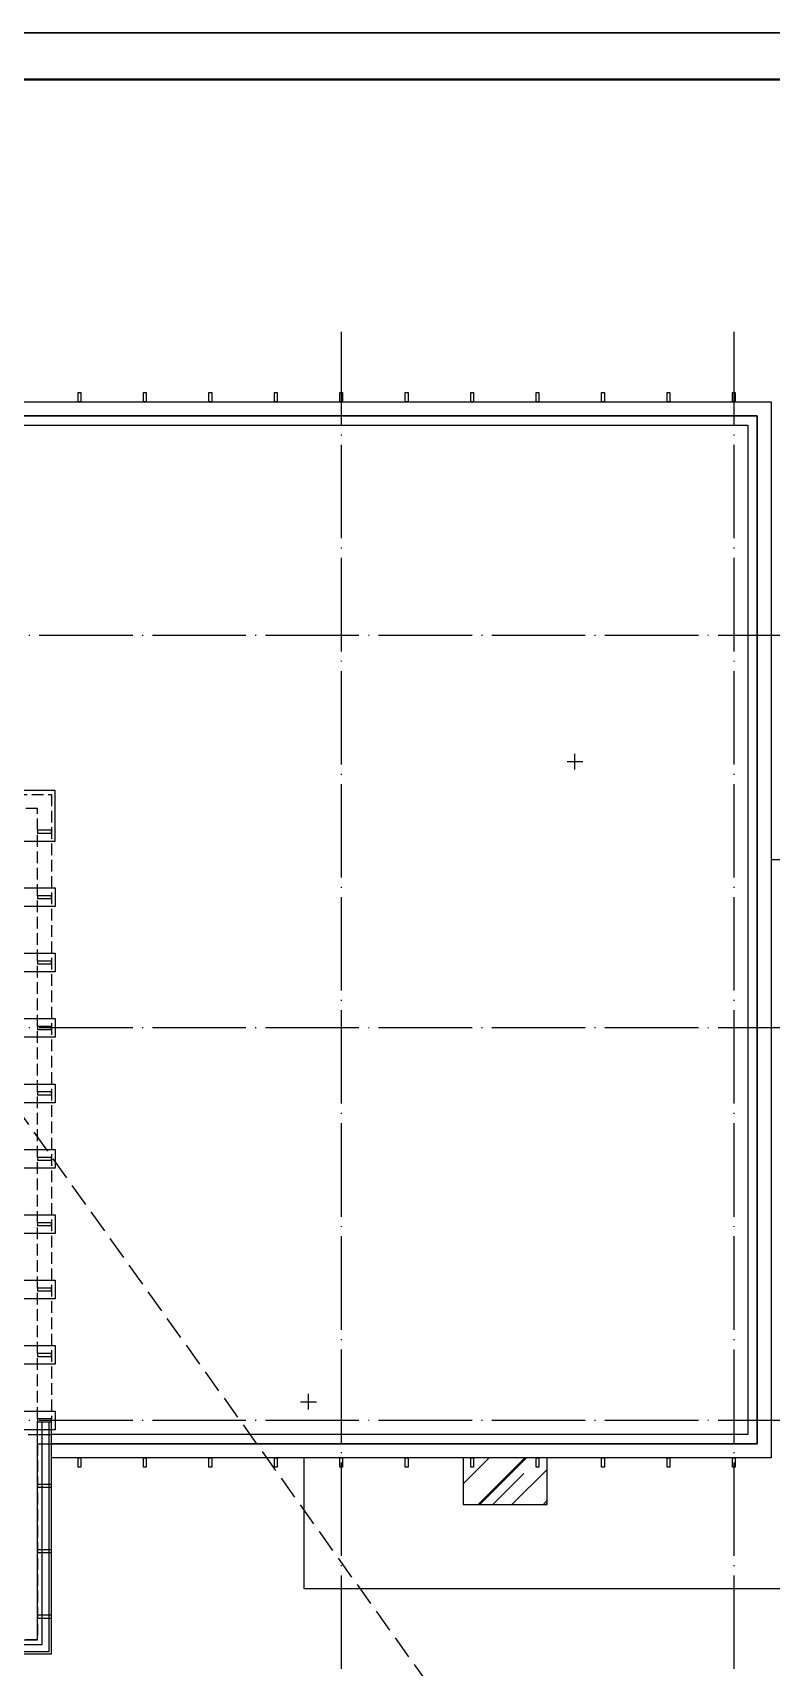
# Model space of a CAD drawing. Extents: x -292644 to 261407, y -12902 to 435090.
# Drawn here: x 138757 to 154557, y 249115 to 284103 of the extents above; entities that cross this region are included whole.
import ezdxf
from ezdxf.xclip import XClip

# ---------------------------------------------------------------- set-up
doc = ezdxf.new("R2010")
doc.units = 0
doc.header["$LTSCALE"] = 1000
doc.header["$MEASUREMENT"] = 0
for name, pattern in [('104-10 轴网$0$DOTE', [2.42, 2, -0.2, 0.02, -0.2]), ('8#楼幕墙$0$DASH', [0.35, 0.25, -0.1]), ('X-104 8#10#平面_t3$0$109-34 轴网$0$L1$0$$AUDIT_BAD_LTYPE1', [0]), ('X-104 8#10#平面_t3$0$DASH', [0.35, 0.25, -0.1])]:
    doc.linetypes.add(name, pattern=pattern)
doc.layers.get('0').update_dxf_attribs({"linetype": 'CONTINUOUS'})
doc.layers.get('Defpoints').update_dxf_attribs({"linetype": 'CONTINUOUS'})
for name, color, linetype in [('104-10 轴网$0$A_AXIS-轴线', 36, '104-10 轴网$0$DOTE'), ('8#楼幕墙$0$A-C_玻璃幕墙', 140, 'CONTINUOUS'), ('8#楼幕墙$0$A-O_屋面', 201, 'CONTINUOUS'), ('8#楼幕墙$0$A-TECH_结构', 21, 'CONTINUOUS'), ('X-104 8#10#平面_t3$0$01-标注_尺寸', 124, 'CONTINUOUS'), ('X-104 8#10#平面_t3$0$A-C_玻璃幕墙', 140, 'CONTINUOUS'), ('X-104 8#10#平面_t3$0$A-O_分水线', 127, 'CONTINUOUS'), ('X-104 8#10#平面_t3$0$A-O_屋面', 201, 'CONTINUOUS'), ('X-104 8#10#平面_t3$0$A-O_散水', 134, 'CONTINUOUS'), ('X-104 8#10#平面_t3$0$A-SUR_看线', 231, 'CONTINUOUS'), ('X-104 8#10#平面_t3$0$A-TECH_结构', 21, 'CONTINUOUS'), ('X-104 8#10#平面_t3$0$EH_玻璃', 156, 'CONTINUOUS')]:
    doc.layers.add(name, color=color, linetype=linetype)
doc.layers.add('8#楼幕墙$0$04-不打印_辅助线', color=165, linetype='CONTINUOUS', plot=False)
doc.layers.add('X-104 8#10#平面_t3$0$04-不打印_辅助线', color=165, linetype='CONTINUOUS', plot=False)
doc.layers.get('X-104 8#10#平面_t3$0$01-标注_尺寸').off()
doc.layers.get('X-104 8#10#平面_t3$0$A-O_分水线').off()

# ---------------------------------------------------------------- blocks, each defined once
blk = doc.blocks.new('104-10 轴网')
at = {"layer": '104-10 轴网$0$A_AXIS-轴线', "linetype": '104-10 轴网$0$DOTE'}
for p, q in [((154030, 40100), (154030, -6500)), ((162430, 40100), (162430, -6500)), ((168930, 33600), (113930, 33600)), ((168930, 25200), (113930, 25200)), ((168930, 16800), (113930, 16800))]:
    blk.add_line(p, q, dxfattribs=at)
at = {"layer": 'Defpoints'}
blk.add_lwpolyline([(104380, 45500), (178480, 45500), (178480, -11900), (104380, -11900)], close=True, dxfattribs=at)
blk = doc.blocks.new('图框-A1')
for points, const_width in [([(0, 0), (841, 0), (841, 594), (0, 594)], 0.05), ([(766, 584), (25, 584), (25, 10), (766, 10)], 0.5)]:
    blk.add_lwpolyline(points, close=True, dxfattribs=dict(const_width=const_width))
blk = doc.blocks.new('X-104 8#10#平面_t3$0$fdhggh')
at = {"layer": 'X-104 8#10#平面_t3$0$A-TECH_结构', "linetype": 'X-104 8#10#平面_t3$0$109-34 轴网$0$L1$0$$AUDIT_BAD_LTYPE1'}
blk.add_lwpolyline([(27100, 253900), (42500, 253900), (42500, 275900), (24700, 275900), (24700, 274500), (13500, 274500), (13500, 267800), (13500, 267800), (13500, 262850), (8750, 262850), (8750, 265900), (8750, 265900), (8750, 266100), (-3300, 266100), (-3300, 248300), (-1900, 248300), (-1900, 237100), (20100, 237100), (20100, 249700), (27100, 249700)], close=True, dxfattribs=at)
blk = doc.blocks.new('X-104 8#10#平面_t3$0$fdghdgfh')
at = {"layer": 'X-104 8#10#平面_t3$0$EH_玻璃'}
h = blk.add_hatch(dxfattribs=at)
h.set_pattern_fill('AR-RROOF', color=256, scale=600, angle=135)
h.set_pattern_definition([(135, (42800, -184500), (-1724.2092, 646.5784), [11430, -1524, 3810, -762]), (135, (41814, -184052.8), (-177.809, -1255.44), [2286, -251.46, 4572, -571.5]), (135, (42072.6, -184688.6), (-3162.8462, 2440.8336), [6096, -1066.8, 3048, -762])])
h.paths.add_polyline_path([(-1000, 900), (-1000, -900), (0, -900), (0, 900)])
at = {"layer": 'X-104 8#10#平面_t3$0$A-C_玻璃幕墙'}
blk.add_lwpolyline([(-1000, 900), (-1000, -900), (0, -900), (0, 900)], close=True, dxfattribs=at)
blk = doc.blocks.new('8#楼幕墙')
at = {"layer": '8#楼幕墙$0$04-不打印_辅助线'}
blk.add_lwpolyline([(-18550, 224700), (65550, 224700), (65550, 284100), (-18550, 284100)], close=True, dxfattribs=at)
at = {"layer": '8#楼幕墙$0$A-C_玻璃幕墙'}
for points in [[(28030, 276200), (27970, 276200), (27970, 276400), (28030, 276400)], [(29430, 276200), (29370, 276200), (29370, 276400), (29430, 276400)], [(30830, 276200), (30770, 276200), (30770, 276400), (30830, 276400)], [(32230, 276200), (32170, 276200), (32170, 276400), (32230, 276400)], [(33630, 276200), (33570, 276200), (33570, 276400), (33630, 276400)], [(35030, 276200), (34970, 276200), (34970, 276400), (35030, 276400)], [(36430, 276200), (36370, 276200), (36370, 276400), (36430, 276400)], [(37830, 276200), (37770, 276200), (37770, 276400), (37830, 276400)], [(39230, 276200), (39170, 276200), (39170, 276400), (39230, 276400)], [(40630, 276200), (40570, 276200), (40570, 276400), (40630, 276400)], [(42030, 276200), (41970, 276200), (41970, 276400), (42030, 276400)], [(27400, 266970), (27400, 267030), (27100, 267030), (27100, 266970)], [(27400, 265570), (27400, 265630), (27100, 265630), (27100, 265570)], [(27400, 264170), (27400, 264230), (27100, 264230), (27100, 264170)], [(27400, 262770), (27400, 262830), (27100, 262830), (27100, 262770)], [(27400, 261370), (27400, 261430), (27100, 261430), (27100, 261370)], [(27400, 259970), (27400, 260030), (27100, 260030), (27100, 259970)], [(27400, 258570), (27400, 258630), (27100, 258630), (27100, 258570)], [(27400, 257170), (27400, 257230), (27100, 257230), (27100, 257170)], [(27400, 255770), (27400, 255830), (27100, 255830), (27100, 255770)], [(27400, 254370), (27400, 254430), (27100, 254430), (27100, 254370)], [(27970, 253600), (28030, 253600), (28030, 253400), (27970, 253400)], [(29370, 253600), (29430, 253600), (29430, 253400), (29370, 253400)], [(30770, 253600), (30830, 253600), (30830, 253400), (30770, 253400)], [(32170, 253600), (32230, 253600), (32230, 253400), (32170, 253400)], [(33570, 253600), (33630, 253600), (33630, 253400), (33570, 253400)], [(34970, 253600), (35030, 253600), (35030, 253400), (34970, 253400)], [(36370, 253600), (36430, 253600), (36430, 253400), (36370, 253400)], [(37770, 253600), (37830, 253600), (37830, 253400), (37770, 253400)], [(39170, 253600), (39230, 253600), (39230, 253400), (39170, 253400)], [(40570, 253600), (40630, 253600), (40630, 253400), (40570, 253400)], [(41970, 253600), (42030, 253600), (42030, 253400), (41970, 253400)], [(27400, 252970), (27400, 253030), (27100, 253030), (27100, 252970)], [(27400, 251570), (27400, 251630), (27100, 251630), (27100, 251570)], [(27400, 250170), (27400, 250230), (27100, 250230), (27100, 250170)]]:
    blk.add_lwpolyline(points, close=True, dxfattribs=at)
at = {"layer": '8#楼幕墙$0$A-C_玻璃幕墙', "linetype": '8#楼幕墙$0$DASH'}
for points in [[(14030, 267800), (27400, 267800), (27400, 254430)], [(27100, 254430), (27100, 267500), (14030, 267500)]]:
    blk.add_lwpolyline(points, dxfattribs=at)
at = {"layer": '8#楼幕墙$0$A-C_玻璃幕墙'}
for points in [[(14030, 249400), (27400, 249400), (27400, 254370)], [(18281, 249700), (27100, 249700), (27100, 254370)], [(18311, 249600), (27200, 249600), (27200, 254370)], [(18311, 249450), (27350, 249450), (27350, 254370)]]:
    blk.add_lwpolyline(points, dxfattribs=at)
at = {"layer": '8#楼幕墙$0$A-O_屋面'}
for points in [[(24400, 269840), (24400, 276200), (42800, 276200), (42800, 253600), (27400, 253600)], [(24700, 269840), (24700, 275900), (42500, 275900), (42500, 253900), (27400, 253900)], [(24900, 274300), (24900, 275700), (42300, 275700), (42300, 254100), (27400, 254100)]]:
    blk.add_lwpolyline(points, dxfattribs=at)
at = {"layer": '8#楼幕墙$0$A-TECH_结构'}
blk.add_lwpolyline([(-3300, 248300), (-1900, 248300), (-1900, 237100), (20100, 237100), (20100, 249700), (27100, 249700), (27100, 253900), (42500, 253900), (42500, 275900), (24700, 275900), (24700, 274500), (13500, 274500), (13500, 262850), (8750, 262850), (8750, 266100), (-3300, 266100)], close=True, dxfattribs=at)
blk = doc.blocks.new('X-104 8#10#平面_t3$0$jtkjuyriuy')
h = blk.add_hatch()
h.set_pattern_fill('ANSI31', color=8, scale=30, angle=45)
h.set_pattern_definition([(90, (0, 0), (-47.625, 1e-14), [])])
h.paths.add_polyline_path([(-138, 138), (138, 138), (138, -138), (-138, -138)])
for points in [[(-168, 168), (168, 168), (168, -168), (-168, -168)], [(-138, 138), (138, 138), (138, -138), (-138, -138)]]:
    blk.add_lwpolyline(points, close=True)
at = {"layer": 'X-104 8#10#平面_t3$0$04-不打印_辅助线'}
for p, q in [((-168, 0), (168, 0)), ((0, 168), (0, -168))]:
    blk.add_line(p, q, dxfattribs=at)
blk = doc.blocks.new('X-104 8#10#平面_t3$0$mqjc')
blk.add_lwpolyline([(0, 200), (700, 200), (700, -200), (0, -200)], close=True)
blk = doc.blocks.new('X-104 8#10#平面_t3$0$fdgdfg')
at = {"layer": 'X-104 8#10#平面_t3$0$A-O_散水'}
for points in [[(18880, 18560), (18880, 17860), (19260, 17860), (19260, 17480), (19960, 17480), (19960, 18560)], [(1080, 0), (1080, 700), (700, 700), (700, 1080), (0, 1080), (0, 0)]]:
    blk.add_lwpolyline(points, close=True, dxfattribs=at)
at = {"layer": 'X-104 8#10#平面_t3$0$A-O_散水', "rotation": 90}
for p in [(19080, 19260), (20480, 19260), (21880, 19260), (23280, 19260), (24680, 19260), (26080, 19260), (27480, 19260), (28880, 19260), (13430, 17860), (14880, 17860), (16280, 17860), (17680, 17860), (2280, 0), (10680, 0), (12080, 0)]:
    blk.add_blockref('X-104 8#10#平面_t3$0$mqjc', p, dxfattribs=at)
at = {"layer": 'X-104 8#10#平面_t3$0$A-O_散水', "xscale": -1, "rotation": 359.9999999999999}
for p in [(19960, 16280), (19960, 14880), (19960, 3680), (19960, 2280)]:
    blk.add_blockref('X-104 8#10#平面_t3$0$mqjc', p, dxfattribs=at)
at = {"layer": 'X-104 8#10#平面_t3$0$A-O_散水'}
for p in [(0, 13480), (0, 12080), (0, 10680), (0, 9280), (0, 7880), (0, 6480), (0, 5080), (0, 3680), (0, 2280), (2460, -3320), (2460, -4720), (2460, -6120)]:
    blk.add_blockref('X-104 8#10#平面_t3$0$mqjc', p, dxfattribs=at)
blk = doc.blocks.new('X-104 8#10#平面_t3')
at = {"linetype": 'X-104 8#10#平面_t3$0$109-34 轴网$0$L1$0$$AUDIT_BAD_LTYPE1'}
blk.add_lwpolyline([(177307, 284100), (177307, 224700), (93207, 224700), (93207, 284100)], close=True, dxfattribs=at)
at = {"layer": 'X-104 8#10#平面_t3$0$04-不打印_辅助线', "linetype": 'X-104 8#10#平面_t3$0$109-34 轴网$0$L1$0$$AUDIT_BAD_LTYPE1'}
blk.add_lwpolyline([(177307, 224700), (93207, 224700), (93207, 284100), (177307, 284100)], close=True, dxfattribs=at)
at = {"layer": 'X-104 8#10#平面_t3$0$A-O_屋面', "linetype": 'X-104 8#10#平面_t3$0$DASH', "ltscale": 2}
blk.add_line((137157, 262850), (150896, 243597), dxfattribs=at)
at = {"layer": 'X-104 8#10#平面_t3$0$A-SUR_看线'}
blk.add_lwpolyline([(144557, 253600), (144557, 250800), (157357, 250800), (157357, 266400), (154557, 266400)], dxfattribs=at)
at = {"layer": 'X-104 8#10#平面_t3$0$A-TECH_结构', "linetype": 'X-104 8#10#平面_t3$0$109-34 轴网$0$L1$0$$AUDIT_BAD_LTYPE1'}
blk.add_line((138657, 254100), (139157, 254100), dxfattribs=at)
at = {"layer": 'X-104 8#10#平面_t3$0$A-TECH_结构', "linetype": 'X-104 8#10#平面_t3$0$DASH'}
blk.add_lwpolyline([(138857, 253900), (138857, 249700), (134007, 249700)], dxfattribs=at)
at = {"xscale": 100, "yscale": 100, "zscale": 100}
blk.add_blockref('图框-A1', (93207, 224700), dxfattribs=at)
at = {"linetype": 'X-104 8#10#平面_t3$0$109-34 轴网$0$L1$0$$AUDIT_BAD_LTYPE1'}
ref = blk.add_blockref('8#楼幕墙', (111757, 0), dxfattribs=at)
XClip(ref).set_block_clipping_path([(-18549.9999999995, -12899.9999999999), (65550.0000000003, 284100.0000000003)])
ref = blk.add_blockref('104-10 轴网', (-8673, 237600), dxfattribs=at)
XClip(ref).set_block_clipping_path([(104379.5977508624, -11900), (178479.5977508624, 45500)])
blk.add_blockref('X-104 8#10#平面_t3$0$fdhggh', (111757, 0), dxfattribs=at)
at = {"linetype": 'X-104 8#10#平面_t3$0$109-34 轴网$0$L1$0$$AUDIT_BAD_LTYPE1', "rotation": 90}
blk.add_blockref('X-104 8#10#平面_t3$0$fdghdgfh', (148862, 253600), dxfattribs=at)
at = {"layer": 'X-104 8#10#平面_t3$0$01-标注_尺寸', "linetype": 'X-104 8#10#平面_t3$0$109-34 轴网$0$L1$0$$AUDIT_BAD_LTYPE1', "rotation": 180}
blk.add_blockref('X-104 8#10#平面_t3$0$fdgdfg', (139237, 267880), dxfattribs=at)
at = {"layer": 'X-104 8#10#平面_t3$0$A-O_分水线', "xscale": -1, "rotation": 180}
for p in [(150357, 268500), (144657, 254800)]:
    blk.add_blockref('X-104 8#10#平面_t3$0$jtkjuyriuy', p, dxfattribs=at)

msp = doc.modelspace()

# ---------------------------------------------------------------- block references
msp.add_blockref('X-104 8#10#平面_t3', (0, 0))

doc.saveas('drawing.dxf')
